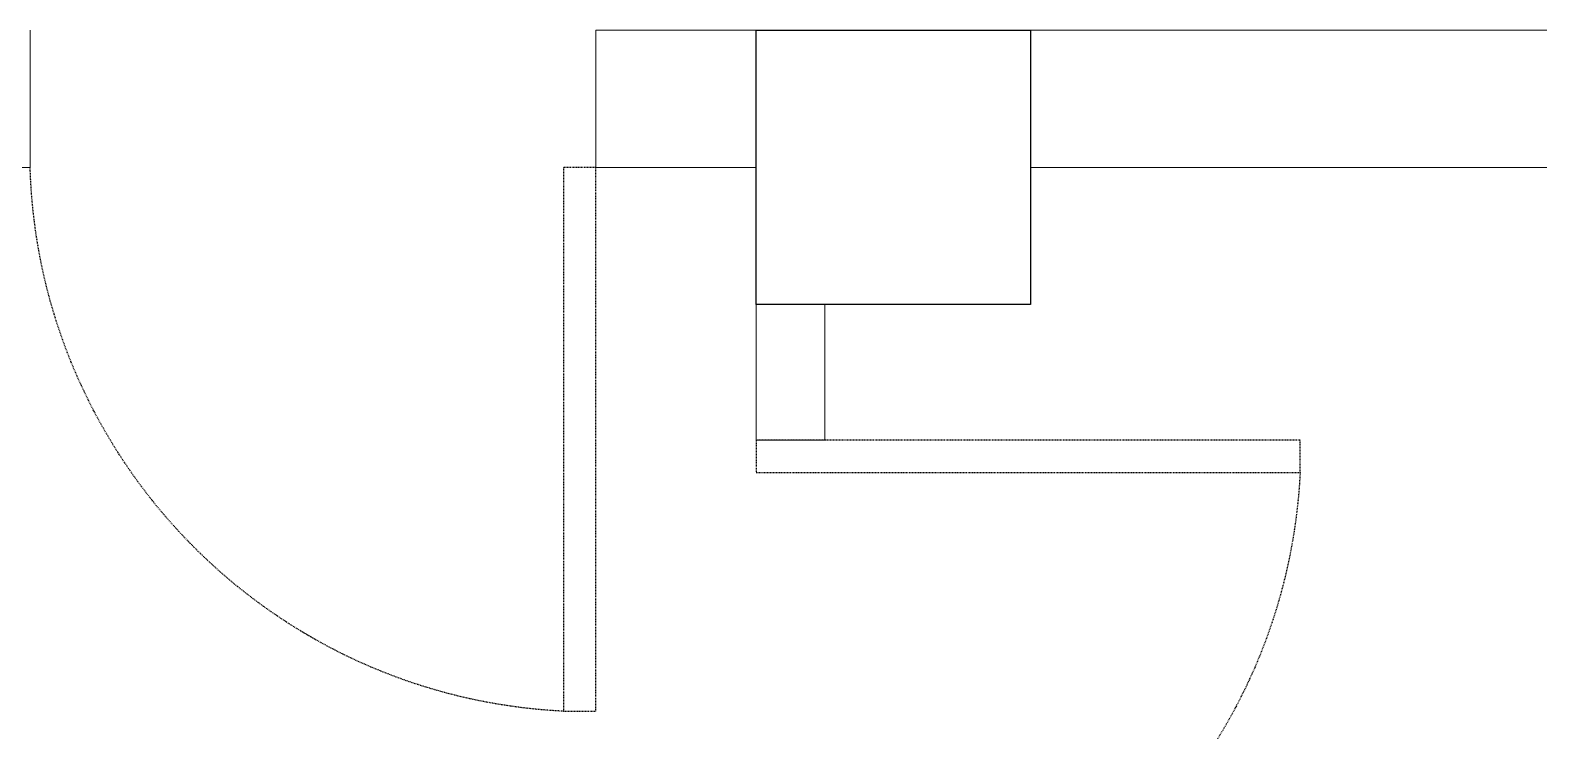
# Model space of a CAD drawing. Header units: millimetres. Extents: x 694231 to 734331, y 4486031 to 4541543.
# Drawn here: x 723577.2 to 723797.1, y 4496403.7 to 4496505.8 of the extents above; entities that cross this region are included whole.
import ezdxf

# ---------------------------------------------------------------- set-up
doc = ezdxf.new("R2010")
doc.units = ezdxf.units.MM
doc.linetypes.add('HIDDEN2', pattern=[0.1875, 0.125, -0.0625])
doc.layers.add('A-BA', color=1, linetype='Continuous')
doc.layers.add('DBM_w_sld', color=111, linetype='Continuous', lineweight=20)

# ---------------------------------------------------------------- blocks, each defined once
blk = doc.blocks.new('eeere')
at = {"color": 8, "linetype": 'HIDDEN2'}
blk.add_lwpolyline([(11494.09, 494), (11414.82, 494), (11414.82, 498.7), (11494.09, 498.7)], close=True, dxfattribs=at)
blk.add_arc((11412.37, 494.63), 81.83, 2.8543, 88.2863, dxfattribs=at)

msp = doc.modelspace()

# ---------------------------------------------------------------- linework, layer by layer
at = {"layer": 'A-BA', "ltscale": 10}
msp.add_lwpolyline([(723723, 4496465.81), (723683, 4496465.81), (723683, 4496505.81), (723723, 4496505.81)], close=True, dxfattribs=at)
at = {"layer": 'DBM_w_sld'}
for points in [[(723221.26, 4496205.81), (723221.26, 4495455.81), (723979.85, 4495455.81), (723979.85, 4496505.81), (723659.61, 4496505.81)], [(723577.19, 4496485.81), (723577.19, 4496505.81)], [(723659.61, 4496485.81), (723659.61, 4496505.81)], [(723577.19, 4496485.81), (723261.26, 4496485.81)], [(723577.19, 4496485.81), (723261.26, 4496485.81)], [(723683, 4496485.81), (723659.61, 4496485.81)], [(723683, 4496485.81), (723659.61, 4496485.81)], [(723939.85, 4496485.81), (723723, 4496485.81)], [(723939.85, 4496485.81), (723723, 4496485.81)], [(723683, 4496465.81), (723683, 4496446.03), (723693, 4496446.03), (723693, 4496465.81)]]:
    msp.add_lwpolyline(points, dxfattribs=at)

# ---------------------------------------------------------------- block references
at = {"color": 5, "lineweight": 53, "xscale": -1}
for p, rotation in [((724153.61, 4507900.63), 90), ((712268.18, 4496940.04), 180)]:
    msp.add_blockref('eeere', p, dxfattribs=dict(at, rotation=rotation))

doc.saveas('drawing.dxf')
